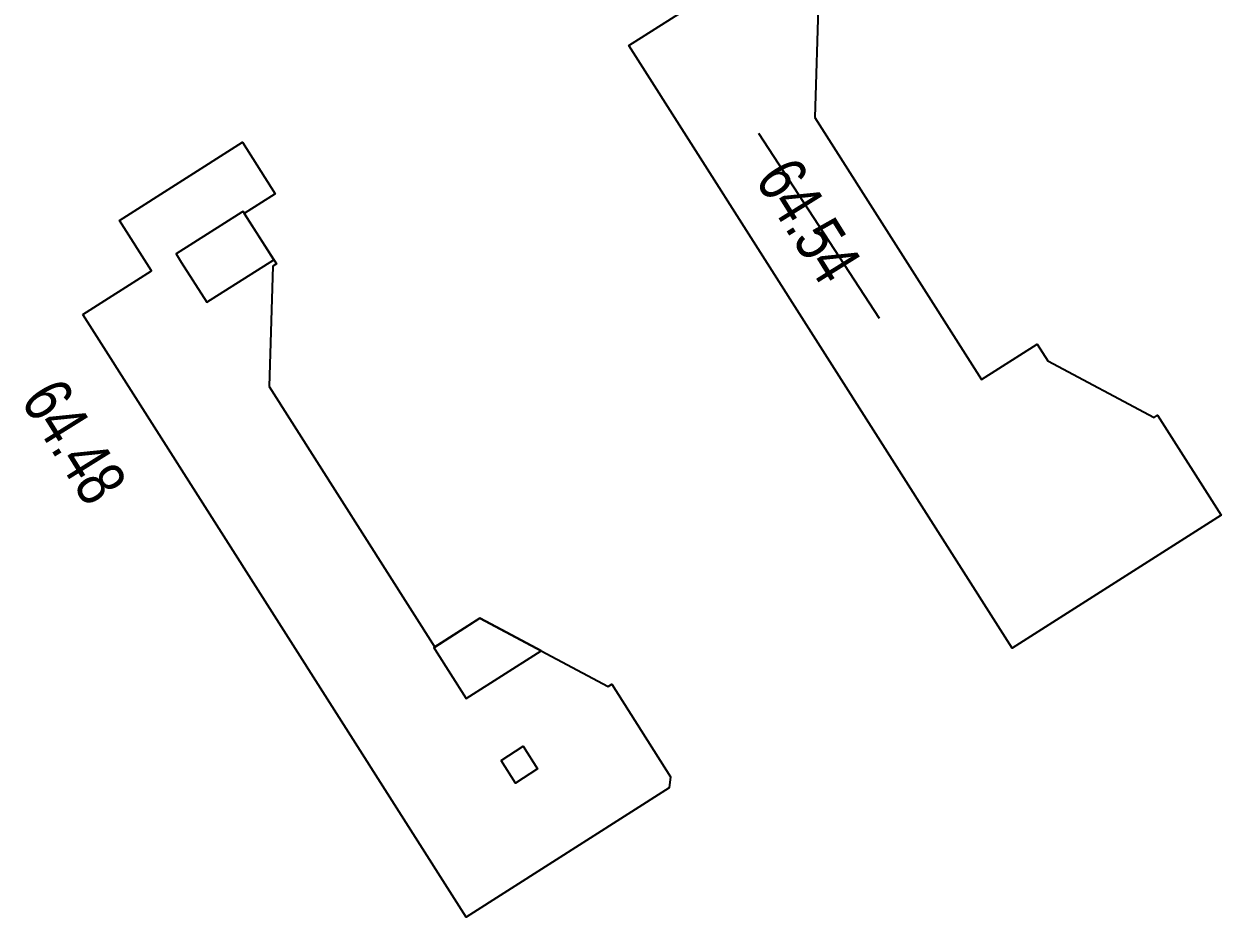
# Model space of a CAD drawing. Extents: x -46296 to 410892, y -132363 to 238728.
# Drawn here: x -36579 to 61509, y 12330 to 85499 of the extents above; entities that cross this region are included whole.
import ezdxf

# ---------------------------------------------------------------- set-up
doc = ezdxf.new("R2010")
doc.units = 0
doc.header["$LTSCALE"] = 2
doc.header["$MEASUREMENT"] = 0
for name, color, linetype in [('0 @ 1', 7, 'Continuous'), ('X-104 B0平面$0$A-TECH_结构', 21, 'Continuous'), ('X-104 B0平面$0$看线', 241, 'Continuous'), ('看线', 241, 'Continuous')]:
    doc.layers.add(name, color=color, linetype=linetype)
doc.styles.add('X-104 B0平面$0$Arial', font='arial.ttf', dxfattribs={"width": 0.75, "height": 2.5})

# ---------------------------------------------------------------- blocks, each defined once
blk = doc.blocks.new('X-104 B0平面')
for points in [[(-23685, 65983), (-21592, 62692), (-16108, 66180), (-18630, 70146), (-18714, 70092), (-24115, 66658), (-24115, 66658), (-23685, 65983)], [(-2923, 34272), (-346, 30222), (5813, 34140), (2588, 35855), (786, 36812), (-3000, 34404), (-2923, 34272)], [(2513, 25167), (4327, 26321), (5508, 24464), (3694, 23311), (2513, 25167)]]:
    blk.add_lwpolyline(points)
at = {"layer": 'X-104 B0平面$0$A-TECH_结构'}
for points in [[(16007, 91452), (26048, 97839), (28732, 93620), (26200, 92010), (28830, 87876), (28536, 87688), (28229, 77827), (41885, 56358), (46441, 59257), (47313, 57886), (56016, 53258), (56303, 53441), (61509, 45256), (44381, 34361), (12984, 83722), (18637, 87318), (16007, 91452)], [(-31743, 61691), (-26132, 65260), (-28762, 69394), (-18679, 75808), (-15995, 71589), (-18527, 69979), (-15897, 65844), (-16191, 65657), (-16498, 55796), (-2922, 34454), (786, 36812), (11293, 31228), (11580, 31408), (16408, 23814), (16288, 22910), (-346, 12330), (-31743, 61691)]]:
    blk.add_lwpolyline(points, dxfattribs=at)
at = {"layer": 'X-104 B0平面$0$看线'}
blk.add_line((23618, 76559), (33489, 61403), dxfattribs=at)
at = {"layer": '0 @ 1', "style": 'X-104 B0平面$0$Arial', "width": 0.75}
for s, p in [('64.54', (23247, 72780)), ('64.48', (-36917, 54677))]:
    blk.add_text(s, height=4000, rotation=301.94333, dxfattribs=at).set_placement(p)

msp = doc.modelspace()

# ---------------------------------------------------------------- block references
at = {"layer": '看线'}
msp.add_blockref('X-104 B0平面', (0, 0), dxfattribs=at)

doc.saveas('drawing.dxf')
